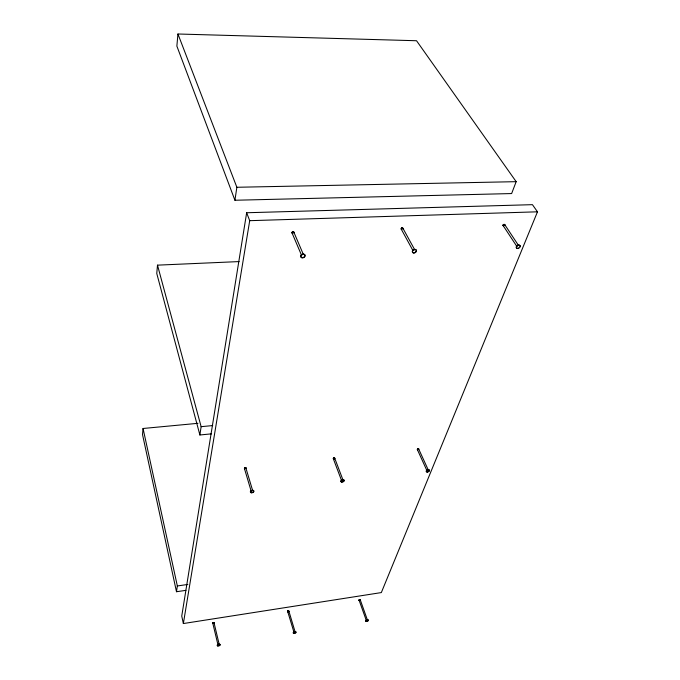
<?xml version="1.0" encoding="UTF-8"?>
<svg xmlns="http://www.w3.org/2000/svg" width="680" height="680" viewBox="0 0 680 680"><rect width="100%" height="100%" fill="white"/><g stroke="black" fill="none" stroke-linecap="round" stroke-linejoin="round"><path stroke-width="1.02" d="M252.518 490.152L245.905 468.044L244.962 467.585L244.409 468.46L251.294 491.581M244.409 468.333L244.962 467.585L245.905 468.044L244.962 467.585L244.46 468.206M301.529 255.246L292.043 232.942L292.604 231.863L293.811 232.109L303.339 254.397M293.649 232.883L293.811 232.109L292.383 231.999M418.506 448.791L417.732 448.613L417.664 449.71L417.732 448.613L418.616 448.851L428.459 470.39M359.448 600.491L359.507 599.556L360.281 599.904L367.531 620.338M341.743 481.032L333.336 458.771L333.778 457.818C336.387 457.861 332.648 460.284 333.778 457.818L334.704 458.159L342.771 479.442M288.074 611.762L288.142 610.81L288.889 611.167L295.197 632.196M293.089 231.744L292.536 233.282L292.842 231.778M294.083 632.681L287.716 611.592L288.142 610.81L288.822 611.108M245.616 467.789L244.962 467.585C243.678 468.673 245.361 469.327 244.962 467.585L245.76 467.848M287.852 611.328L288.142 610.81L288.873 611.413L288.142 610.81L287.776 611.422L288.142 610.81L288.889 611.167M197.965 423.317L143.055 428.485L142.519 434.546L176.486 591.727L185.92 590.351M239.122 261.579L157.496 265.149L156.766 273.471L199.886 434.979L211.497 433.849M177.939 34L176.868 46.112L234.923 200.251L511.632 193.562L516.171 181.67L416.534 40.74L177.939 34L236.861 187.272L234.923 200.251M412.904 250.503L401.217 229.092L401.727 228.055L402.934 228.293L414.664 249.688M401.447 228.344C402.39 228.242 404.082 228.999 401.727 228.055L401.302 228.523M176.486 591.727L177.344 585.965L143.055 428.485M199.886 434.979L201.127 426.675L157.496 265.149M246.661 212.746L181.747 616.063L183.362 623.543L381.335 592.577L537.481 211.811L532.44 204.671L246.661 212.746L249.704 220.677L183.362 623.543M360.213 599.845L359.507 599.556L359.133 600.321L366.358 620.611M360.281 599.904L359.507 599.556L359.227 600.448L359.507 599.556L360.289 600.058L359.507 599.556L359.15 600.236M427.091 470.993L417.341 449.531L417.732 448.613L418.616 448.851M504.22 224.392L503.531 224.502L503.293 225.76L503.531 224.502L504.713 224.578L518.338 245.182M417.664 449.71L417.732 448.613L418.361 448.758M418.498 449.412L418.684 448.936L417.732 448.613L417.418 449.183M402.517 227.962L401.727 228.055L401.455 229.355L401.727 228.055L402.305 227.936M333.701 458.949L333.778 457.818L334.5 458.006M427.074 470.892L427.431 470.415M244.698 468.715L244.962 467.585L245.854 467.933M214.047 622.973L213.316 622.6L212.84 623.331L213.316 622.6L214.089 623.042L219.283 644.716M292.536 233.282L292.647 231.854L293.318 231.761M516.758 246.27L503.175 225.65L503.531 224.502L504.424 224.408M503.242 224.952C503.897 225.088 506.09 225.131 503.531 224.502L503.14 225.148M359.201 600.151L359.507 599.556L360.12 599.811M212.874 623.237L213.316 622.6L213.962 622.923M244.562 468.078L245.446 467.755M417.52 449.684L417.732 448.613L418.71 449.038M359.227 600.448L359.507 599.556L360.289 600.058M287.827 611.719L288.142 610.81L288.873 611.413L288.142 610.81L287.827 611.719L288.142 610.81L288.711 611.073M333.548 458.923L333.778 457.818L334.628 458.065M401.31 229.245L401.727 228.055L402.704 228.021M212.976 623.534L213.316 622.6L214.089 623.042L213.316 622.6L212.959 623.144M244.553 468.656L244.962 467.585L245.905 468.171M292.324 233.214L292.647 231.854L293.53 231.838M287.971 611.244L288.575 611.065M359.159 600.389L359.507 599.556L359.992 599.803M418.684 449.165L417.732 448.613L417.409 449.625M503.106 225.505L503.531 224.502L504.585 224.468M333.378 458.413L334.348 457.98M359.286 600.058L359.507 599.556L360.238 600.142M287.759 611.66L288.142 610.81L288.787 611.498M417.528 449.063L418.2 448.758M212.891 623.483L213.316 622.6L214.089 623.126M417.325 449.429L417.732 448.613L418.616 449.285M244.46 468.571L245.259 467.763M503.089 225.335L504.008 224.417M213.069 623.058L213.843 622.888M293.692 231.948L292.647 231.854L292.162 233.096M333.302 458.66L333.778 457.818L334.747 458.26M218.552 644.606L218.008 645.005L212.84 623.415L213.316 622.6L214.055 623.22M366.375 620.534L366.936 620.143M401.192 228.913L402.075 227.97M333.48 458.294L333.778 457.818L334.73 458.388M333.319 458.541L333.778 457.818L334.671 458.515M212.84 623.415L213.316 622.6L213.97 623.313M244.698 467.959L244.962 467.585L244.868 468.75M291.992 232.755L292.647 231.854L293.862 232.288M401.217 228.718L401.727 228.055L402.849 228.14M292 232.551L292.647 231.854L293.853 232.492M292.077 232.356L292.647 231.854L293.786 232.696M292.204 232.16L292.647 231.854M333.625 458.175L334.169 457.98M359.405 599.972L359.848 599.811M213.214 622.982L213.698 622.88M177.344 585.965L187.841 584.443M201.127 426.675L212.721 425.57M249.704 220.677L537.481 211.811M236.861 187.272L516.171 181.67M213.095 623.568L213.537 622.888M504.781 224.731L503.531 224.502L503.293 225.76M504.789 224.901L503.574 224.621M402.713 229.041L401.727 228.055L402.968 228.472M504.747 225.088L503.531 224.502L504.645 225.275M401.727 228.055L402.942 228.658M333.982 458.022L333.421 458.864M334.56 458.635L333.795 458.082M360.145 600.236L359.507 599.556L359.592 600.483M334.424 458.754L333.778 457.818L333.88 458.949M288.677 611.583L288.142 610.81L288.226 611.754M213.715 623.475L213.316 622.6L213.393 623.568M334.254 458.838L333.778 457.818L334.067 458.906M359.89 600.389L359.507 599.556L359.745 600.448M288.269 611.116L288.379 611.711M213.562 623.526L213.367 622.931M428.162 471.512A1.666 0.901 -23.5 0 1 426.216 471.044A1.666 0.901 -23.5 0 1 428.459 469.633A1.666 0.901 -23.5 0 1 428.868 471.062M342.108 481.788A1.708 0.96 -20.7 0 1 341.054 480.531A1.708 0.96 -20.7 0 1 343.723 479.783A1.708 0.96 -20.7 0 1 342.95 481.55M251.387 492.464A1.759 1.011 -17.4 0 1 250.546 491.181A1.759 1.011 -17.4 0 1 252.986 490.297A1.759 1.011 -17.4 0 1 253.402 491.733M253.088 491.997A1.759 1.011 -17.4 0 1 251.821 492.447M218.127 645.677A1.47 0.689 -16.1 0 1 217.498 644.733A1.47 0.689 -16.1 0 1 219.759 644.207A1.47 0.689 -16.1 0 1 219.215 645.422M366.656 621.163A1.385 0.629 -20.1 0 1 365.789 620.449A1.385 0.629 -20.1 0 1 367.854 619.701A1.385 0.629 -20.1 0 1 367.65 620.806M518.457 247.953A2.125 1.369 -32.8 0 1 516.179 247.214A2.125 1.369 -32.8 0 1 518.449 244.996A2.125 1.369 -32.8 0 1 519.937 246.508M414.29 252.62A2.167 1.496 -29.4 0 1 412.394 250.963A2.167 1.496 -29.4 0 1 415.599 249.466A2.167 1.496 -29.4 0 1 415.301 252.152M304.784 256.156A2.218 1.623 -23.7 0 1 303.577 257.252M303.034 257.448A2.218 1.623 -23.7 0 1 300.721 256.326A2.218 1.623 -23.7 0 1 302.668 254.142A2.218 1.623 -23.7 0 1 304.98 255.263M427.125 472.073A1.666 0.901 -23.5 0 0 429.488 470.568A1.666 0.901 -23.5 0 0 427.159 470.398A1.666 0.901 -23.5 0 0 427.125 472.073M341.827 482.129A1.708 0.96 -20.7 0 0 344.199 480.598A1.708 0.96 -20.7 0 0 341.683 480.437A1.708 0.96 -20.7 0 0 341.827 482.129M251.489 492.813A1.759 1.011 -17.4 0 0 253.852 491.24A1.759 1.011 -17.4 0 0 251.132 491.087A1.759 1.011 -17.4 0 0 251.489 492.813M217.872 645.983A1.47 0.689 -16.1 0 0 220.142 644.988A1.47 0.689 -16.1 0 0 218.161 644.7A1.47 0.689 -16.1 0 0 217.872 645.983M294.1 633.454A1.419 0.663 -18.2 0 0 296.038 632.281A1.419 0.663 -18.2 0 0 293.887 632.323A1.419 0.663 -18.2 0 0 294.1 633.454M294.006 633.139A1.419 0.663 -18.2 0 0 295.945 631.966A1.419 0.663 -18.2 0 0 293.794 632.009A1.419 0.663 -18.2 0 0 294.006 633.139M366.444 621.503A1.385 0.629 -20.1 0 0 368.381 620.347A1.385 0.629 -20.1 0 0 366.367 620.373A1.385 0.629 -20.1 0 0 366.444 621.503M517.667 248.531A2.125 1.369 -32.8 0 0 520.234 246.024A2.125 1.369 -32.8 0 0 517.081 246.16A2.125 1.369 -32.8 0 0 517.667 248.531M413.942 253.036A2.167 1.496 -29.4 0 0 416.432 250.452A2.167 1.496 -29.4 0 0 413.049 250.588A2.167 1.496 -29.4 0 0 413.942 253.036M302.09 257.839A2.227 1.623 -23.6 0 0 305.133 255.612A2.227 1.623 -23.6 0 0 301.775 254.983A2.227 1.623 -23.6 0 0 302.09 257.839"/></g></svg>
